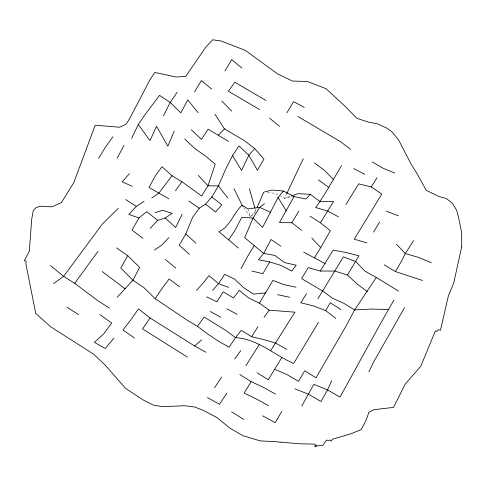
<?xml version="1.0" encoding="UTF-8"?>
<svg xmlns="http://www.w3.org/2000/svg" width="486" height="486" viewBox="0 0 486 486"><rect width="100%" height="100%" fill="white"/><g stroke="black" fill="none" stroke-linecap="round" stroke-linejoin="round"><path stroke-width="0.36" stroke-dasharray="2.43 1.82" d="M243.863 207.662L250.484 216.896L255.679 210.918L256.578 208.834M286.801 193.513L284.638 198.227L280.622 196.247M255.35 212.309L250.484 216.896L248.091 209.563M290.276 196.308L284.638 198.227L292.615 196.854M267.355 192.541L274.59 193.27L277.937 194.922M255.071 208.786L255.679 210.918"/><path stroke-width="0.73" d="M189.406 254.354L179.206 245.217L185.822 233.96L192.517 217.485L199.211 208.251L205.56 204.12L211.872 196.952L218.408 185.919L225.522 169.499L232.521 155.52L239.009 145.97L248.838 155.247L257.367 170.24L263.928 159.147L254.7 148.546L244.786 140.934L224.483 128.899L214.94 114.186M174.316 130.989L167.846 146.152L156.528 126.281L149.986 140.63L138.291 124.465L145.381 114.161L159.56 95.359L170.191 102.449L180.877 112.843L187.699 99.83L198.136 112.691M257.173 207.449L263.734 192.177L271.759 190.081L283.453 191.053L294.066 196.605L305.943 198.987L310.287 194.309L320.195 201.726L333.584 201.453L320.432 222.77L330.346 230.692L320.717 247.587L314.375 257.859L303.714 252.21M331.731 380.708L327.552 389.936L320.985 401.503L308.604 394.304L294.947 388.818M286.801 193.513L303.288 158.697M368.935 371.863L373.606 362.003L404.577 307.571M131.682 138.291L138.291 124.465M182.177 214.174L175.61 227.491L165.173 218.014L157.573 220.365L150.241 228.347M163.442 115.917L170.191 102.449L177.104 92.328M283.453 191.053L278.059 197.474L262.574 227.418L253.06 218.086L241.828 217.236L234.914 230.522L228.651 239.884M301.861 405.944L313.792 384.365L327.552 389.936L339.981 397.086C357.994 364.743 375.441 332.132 393.915 300.044M117.229 157.986L124.009 145.387M241.013 268.63L247.854 255.976L254.214 245.612L244.689 237.672L253.06 218.086L259.652 207.352L264.536 203.64M301.842 230.467L291.861 222.746L279.45 222.588L294.066 196.605M116.525 247.854L127.715 255.654L120.765 268.108L132.933 280.209L143.741 287.433L155.168 298.683L186.879 320.013L197.444 326.331L207.917 334.155L218.402 341.208L229.119 347.223L235.54 337.636L241.238 330.365L251.62 336.707L263.57 339.483L275.702 343.152L286.88 349.379M341.628 165.592C333.062 179.62 325.341 194.266 315.657 207.522L327.515 211.009L338.493 216.853M157.573 220.365L146.711 211.677L138.935 217.947L132.022 230.145L143.048 238.377M206.538 296.825L216.811 301.782L223.256 291.843L233.456 297.967L239.312 290.373L248.96 298.118L259.366 303.173L272.877 280.422L283.915 284.638L296.004 287.208M281.777 411.338L275.204 422.711L262.555 415.809M384.201 264.834L395.434 271.559L401.424 261.274L405.306 253.571L413.531 240.643M254.214 245.612L263.655 253.413L274.888 255.436L284.589 262.598L296.187 265.192L291.685 271.054L280.987 265.447L269.73 261.942L262.853 273.721L251.784 271.018M306.49 293.72L300.798 302.772L313.464 305.913L325.626 310.621L330.267 302.705L340.917 309.57M194.509 92.048L201.319 80.579L211.732 89.072M224.963 70.956L231.713 59.608L241.888 68.07M320.292 271.054L333.147 250.138L346.123 252.513L358.972 255.855L347.46 274.985L334.751 271.048L320.292 271.054L308.282 267.604L301.599 278.557L322.655 291.053L332.606 298.307L344.033 303.446L354.616 309.922L371.772 309.047L388.885 309.558M286.831 112.922L293.611 101.641L304.248 107.357M291.861 222.746L298.769 211.222M318.494 322.273L293.69 363.461C274.256 355.059 257.537 338.839 235.54 337.636L225.218 330.055L204.15 317.012L197.444 326.331M373.534 232.089L379.615 222.053M98.506 158.551L105.559 146.96L112.916 136.864M257.039 372.719L268.236 379.736L281.837 357.52M275.483 394.067L263.442 387.391L251.177 381.656L244.124 393.04L256.359 398.957L268.485 405.64M317.941 298.683L343.377 256.863L355.77 261.535L364.919 271.115L376.292 277.47L398.52 291.071M345.886 204.551L358.704 183.836L371.298 186.934L381.802 194.06L354.245 239.179L366.942 242.921M371.298 186.934L377.008 177.767M259.263 344.568L245.88 365.727M251.62 336.707L257.932 326.75M274.669 369.257L286.965 374.566L298.538 381.322L304.716 370.782L316.009 377.804L346.093 326.009L354.616 309.922L376.292 277.47M226.755 393.308L219.532 404.303L207.425 397.578M214.533 387.828L221.671 377.081M270.666 350.685L294.905 312.17L269.183 310.183L259.366 303.173M155.168 298.683L162.124 288.326L169.104 279.013L179.589 286.855M134.501 337.995L122.928 329.982L130.892 319.8L138.467 308.841L150.053 317.984L142.605 328.888L187.353 357.119M175.434 190.804L181.904 181.715L201.629 196.01L207.996 185.798L215.219 164.171L205.135 155.781L194.929 148.576L184.668 139.008M168.83 198.817L149.026 187.487L155.368 175.798L161.966 166.722L172.038 175.75L158.898 193.082L151.76 198.033M234.677 359.057L240.813 350.534M264.026 317.315L269.183 310.183M50.477 265.563L63.63 276.358L74.68 283.326L97.953 251.365M113.876 338.171L105.274 348.474L94.339 342.332L103.773 333.858L111.731 323.032L99.946 314.649M254.7 148.546L248.838 155.247L241.56 170.477L232.521 155.52M212.619 290.33L218.536 283.63L224.684 274.347L234.653 279.164L243.844 287.821L253.498 294.085L265.733 292.9M117.071 297.396L132.933 280.209L139.64 267.355L127.715 255.654M196.472 290.446L202.765 283.52L208.956 275.629L218.536 283.63L228.712 287.366M129.495 173.636L122.083 181.782L132.271 186.302M144.087 201.283L136.323 206.392L128.79 214.441L138.935 217.947M168.928 237.551L161.947 244.993L154.445 250.077M118.256 208.312L102.315 224.113L63.63 276.358L53.575 283.575M218.287 135.272L224.483 128.899M150.053 317.984L194.631 345.996L201.483 339.939M165.173 218.014L172.202 213.33L162.409 210.28L155.028 212.765M291.685 195.834L298.021 193.677L310.287 194.309M269.73 261.942L258.412 259.755L263.655 253.413L271.054 239.489L280.878 246.214M277.621 294.686L289.711 297.286M395.434 271.559L422.571 280.483M386.273 211.131L398.477 215.875M394.681 172.998L382.944 168.18L372.148 161.881M431.349 262.719L418.774 257.459L405.306 253.571L396.442 244.179M270.325 212.236L259.652 207.352L247.872 208.901L242.095 205.201L234.003 188.665M353.699 168.599L364.7 174.267M314.375 257.859L325.122 263.552M226.877 308.804L237.247 314.369M194.631 345.996L205.955 352.271M210.353 311.465L220.687 317.23M298.021 116.543L340.528 141.705L350.661 149.317M265.97 100.462L234.847 82.262L228.371 91.234L259.609 109.563M228.529 141.359L208.075 129.203L201.502 139.409L191.338 129.817M172.038 175.75L181.904 181.715M239.786 374.493L251.177 381.656M309.916 216.1L320.432 222.77M109.508 308.136L98.512 301.162L74.68 283.326M67.038 307.298L78.525 314.588M231.609 411.782L243.686 419.454M125.728 199.57L136.323 206.392M188.854 200.997L199.211 208.251M314.381 162.962L324.448 170.294L333.59 179.674M367.258 291.497L356.961 283.903L347.46 274.985M318.33 179.777L328.372 187.213M125.145 288.836L102.267 271.577M325.626 310.621L335.869 318.373M205.56 204.12L215.584 211.993L221.762 204.764L211.872 196.952M269.596 118.141L279.547 126.396M165.283 259.427L175.896 268.254M238.298 248.036L218.888 231.64C230.255 226.646 233.347 213.154 242.095 205.201L242.976 206.435M185.822 233.96L195.973 243.213M221.78 101.076L231.755 111.197M198.264 175.452L207.996 185.798L218.408 185.919L227.77 197.966M311.799 238.055L320.717 247.587M278.059 197.474L286.297 210.967M249.421 188.89L254.871 208.075M461.7 246.791L453.675 283.216L448.408 295.798L440.45 330.243L438.202 329.763L437.206 331.258L435.365 330.96L420.785 366.256L405.13 384.213L393.545 407.396L373.947 409.686L368.941 412.292L365.994 420.493L361.177 429.588L351.439 433.591L332.345 439.265L331.306 441.088L329.672 440.061L328.53 440.401L326.525 440.128L323.038 445.219L314.709 446.215L316.447 445.826L314.958 444.143L299.084 443.773L280.513 442.078L280.185 442.625L279.122 441.95L277.731 441.823L260.125 440.875L242.964 435.705L230.425 428.488L216.665 417.431L203.865 410.652L194.74 407.007L184.546 405.725L163.004 406.691L153.351 405.117L143.006 399.875L125.588 388.411L105.012 364.943L93.677 354.209L50.653 326.78L35.757 313.464L25.819 263.406L26.28 261.413L24.3 260.593L29.324 251.232L31.736 218.937L33.291 210.578L36.134 207.546L40.435 206.198L51.941 206.848L61.4 202.589L73.805 182.596L95.177 125.236L119.605 127.217L126.16 124.246L130.09 117.794L150.077 79.54L154.87 72.444L176.321 77.037L185.816 76.296L205.979 46.85L212.68 39.785L220.96 40.952L245.284 50.362L277.476 73.823L292.365 81.034L307.541 81.52L326.094 88.738L344.896 106.1L356.937 118.371L368.874 122.217L377.373 123.827L386.662 128.067L391.874 131.736L398.611 139.968L411.259 164.408L416.794 173.186L426.271 190.348L439.04 196.532L446.288 198.476L452.436 203.434L456.579 210.122L458.584 217.625L461.682 232.751L461.7 246.791"/></g></svg>
